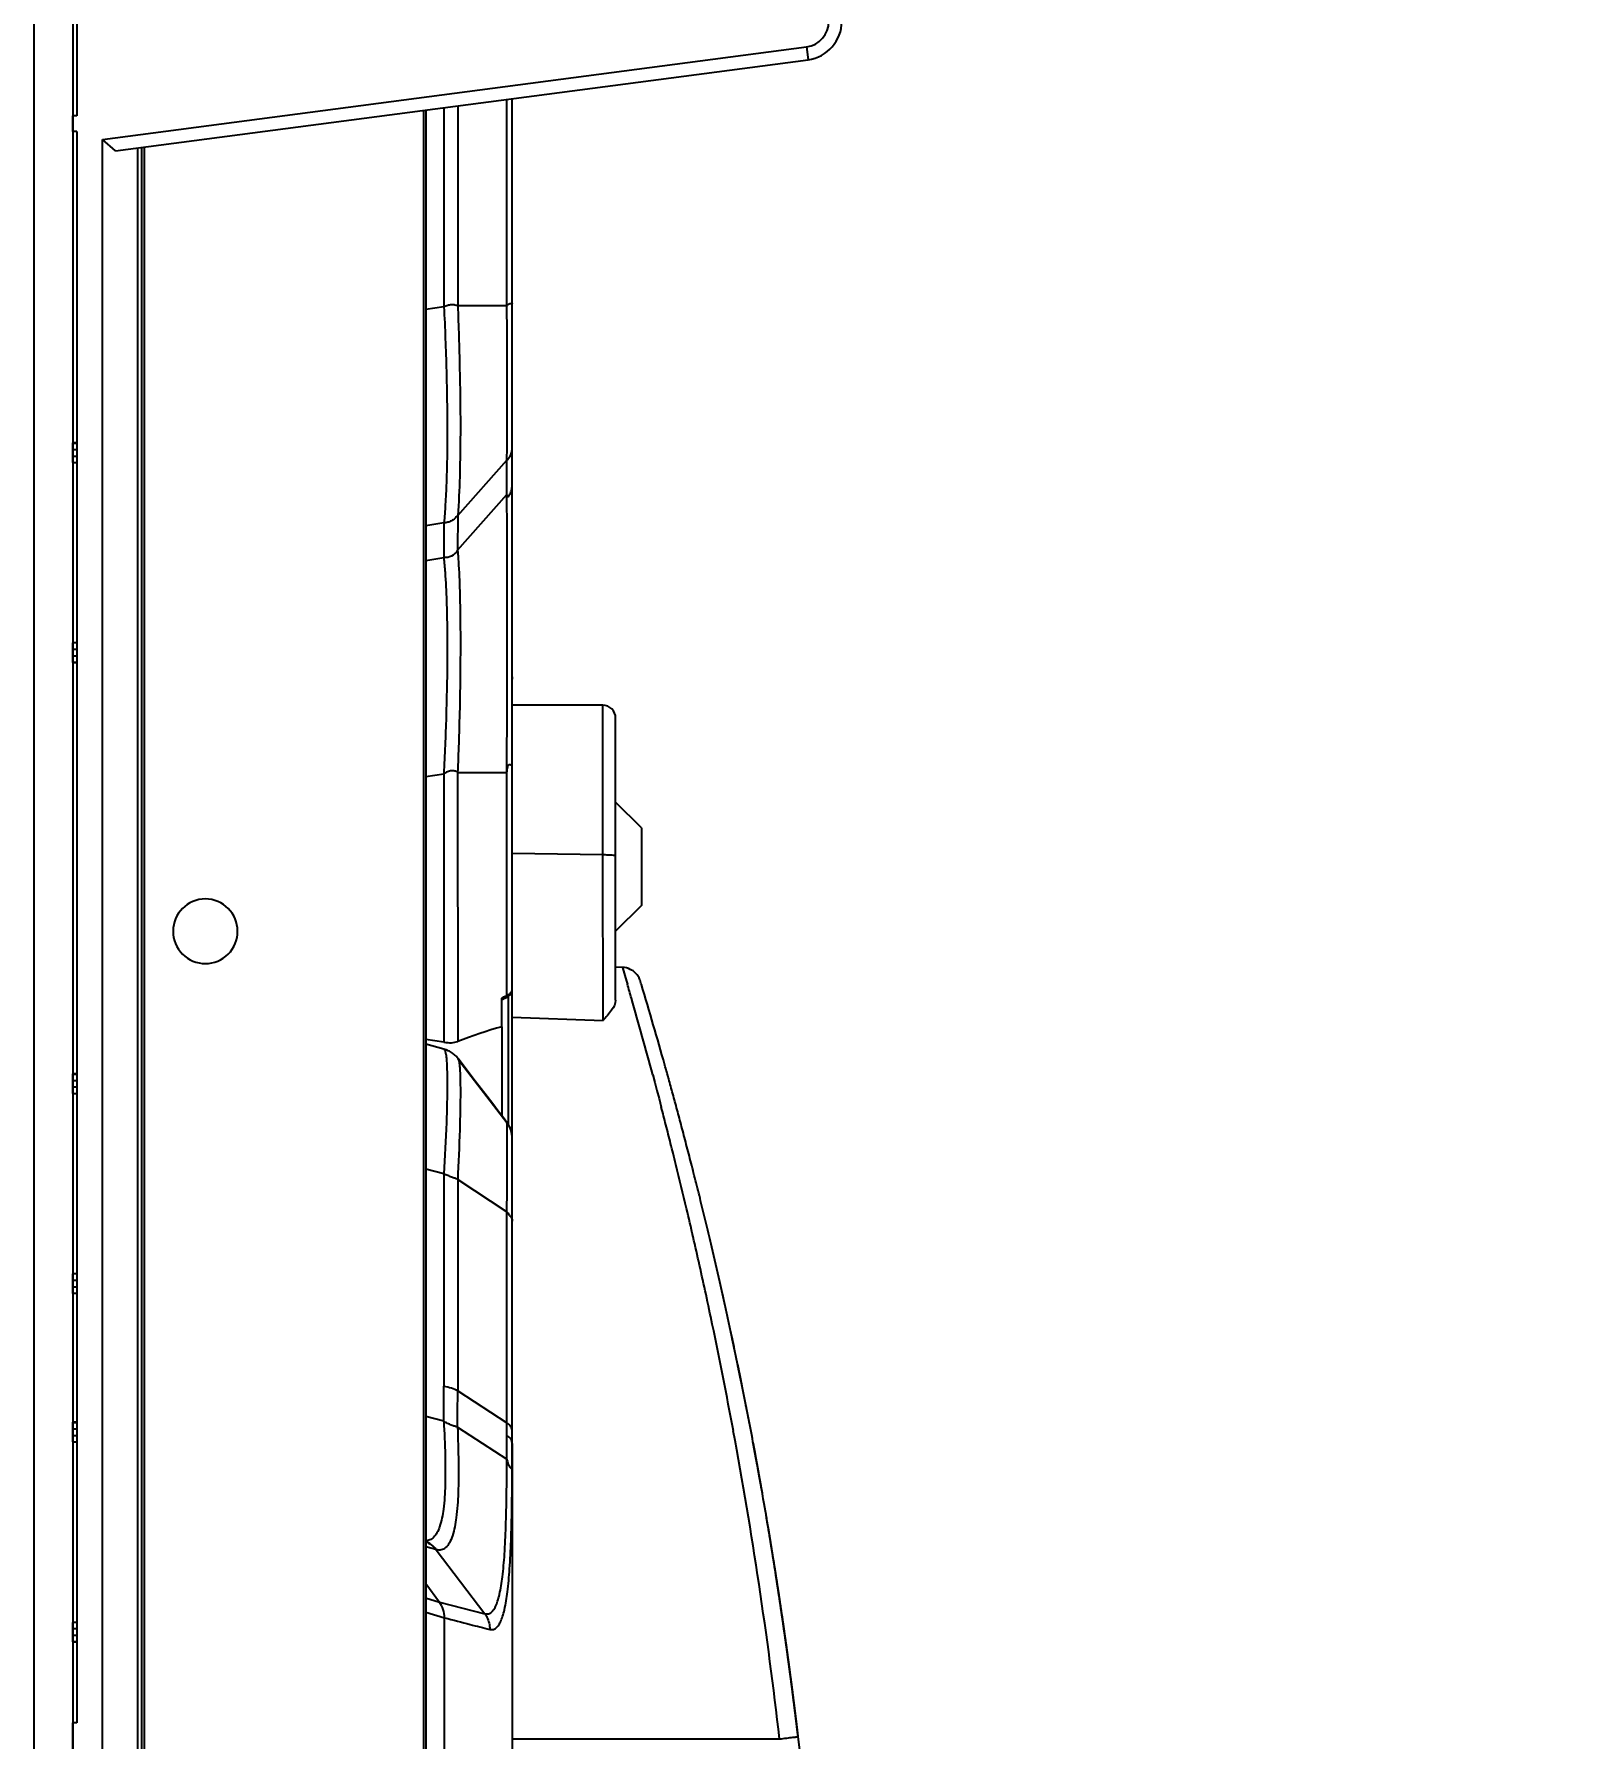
# Model space of a CAD drawing. Header units: millimetres. Extents: x -1070 to 42146, y 1440 to 12921.
# Drawn here: x 1522.8 to 1641.5, y 3271.5 to 3403.5 of the extents above; entities that cross this region are included whole.
import ezdxf

# ---------------------------------------------------------------- set-up
doc = ezdxf.new("R2010")
doc.units = ezdxf.units.MM
doc.layers.add('DIM', color=4, linetype='Continuous')
doc.layers.add('n', color=7, linetype='Continuous')
doc.styles.get("Standard").update_dxf_attribs({"font": 'arial.ttf'})
doc.dimstyles.new('ISO-200', dxfattribs={"dimtxt": 30, "dimasz": 25, "dimexe": 1.25, "dimexo": 5, "dimgap": 5, "dimtad": 1, "dimtoh": 1, "dimdec": 1, "dimdsep": 46, "dimtxsty": 'Standard', "dimcen": 2.5, "dimadec": 0, "dimazin": 0, "dimtfac": 1, "dimtdec": 1, "dimtmove": 0, "dimatfit": 3, "dimfxl": 1, "dimarcsym": 0})

# ---------------------------------------------------------------- blocks, each defined once
blk = doc.blocks.new('*D63')
at = {"layer": 'Defpoints', "color": 0, "transparency": 16777216}
for p in [(1535.32, 3416.54), (1535.32, 2876.54), (1649.96, 2876.54)]:
    blk.add_point(p, dxfattribs=at)
at = {"layer": 'DIM', "color": 0, "lineweight": -2, "transparency": 16777216}
for p, q in [((1540.32, 3416.54), (1651.21, 3416.54)), ((1649.96, 3391.54), (1649.96, 2901.54)), ((1540.32, 2876.54), (1651.21, 2876.54))]:
    blk.add_line(p, q, dxfattribs=at)
at = {"layer": 'DIM', "color": 0, "transparency": 16777216}
for points in [[(1645.79, 3391.54), (1654.12, 3391.54), (1649.96, 3416.54)], [(1645.79, 2901.54), (1654.12, 2901.54), (1649.96, 2876.54)]]:
    blk.add_solid(points, dxfattribs=at)
at = {"layer": 'DIM', "color": 0, "lineweight": -3, "transparency": 16777216, "insert": (1606.12, 3130.13), "char_height": 30, "attachment_point": 2, "rotation": 90}
blk.add_mtext('540 [1\'-9 1/4"]', dxfattribs=at)

msp = doc.modelspace()

# ---------------------------------------------------------------- linework, layer by layer
at = {"color": 1, "lineweight": -3}
msp.add_lwpolyline([(1525.817, 2771.641), (1522.817, 2771.641), (1522.817, 3521.641), (1525.817, 3521.641)], close=True, dxfattribs=at)
at = {"layer": 'n', "color": 7, "linetype": 'Continuous', "lineweight": -3, "true_color": 0xffffff}
for p, q in [((1526.117, 3520.241), (1526.117, 3397.141)), ((1528.117, 3395.313), (1582.578, 3402.483)), ((1529.117, 3394.436), (1582.709, 3401.491)), ((1582.578, 3402.483), (1582.709, 3401.491)), ((1552.976, 2895.505), (1552.976, 3397.577)), ((1553.117, 3397.595), (1553.117, 3394.041)), ((1554.525, 3397.781), (1554.525, 3382.376)), ((1555.595, 3397.922), (1555.595, 3382.477)), ((1559.403, 3382.477), (1559.403, 3398.423)), ((1559.817, 3382.612), (1559.817, 3398.477)), ((1526.117, 3397.141), (1525.817, 3397.141)), ((1525.817, 3395.941), (1525.817, 3397.141)), ((1526.117, 3395.941), (1525.817, 3395.941)), ((1526.117, 3395.941), (1526.117, 3272.791)), ((1529.117, 3394.436), (1528.117, 3395.313)), ((1528.117, 2897.769), (1528.117, 3395.313)), ((1530.824, 3394.66), (1530.824, 3021.541)), ((1531.117, 3394.699), (1531.117, 3021.541)), ((1531.322, 3394.726), (1531.322, 2898.355)), ((1553.117, 3394.041), (1553.117, 3104.041)), ((1554.525, 3382.376), (1553.117, 3382.158)), ((1555.595, 3382.477), (1559.403, 3382.477)), ((1559.817, 3371.501), (1559.817, 3382.612)), ((1526.117, 3371.838), (1525.817, 3371.838)), ((1525.817, 3371.821), (1525.817, 3371.838)), ((1525.817, 3371.322), (1525.817, 3371.821)), ((1525.817, 3371.821), (1526.117, 3371.821)), ((1525.817, 3370.821), (1525.817, 3371.322)), ((1525.817, 3371.322), (1526.117, 3371.322)), ((1559.817, 3368.595), (1559.817, 3371.501)), ((1525.817, 3370.322), (1525.817, 3370.821)), ((1525.817, 3370.821), (1526.117, 3370.821)), ((1525.817, 3370.321), (1526.117, 3370.321)), ((1555.595, 3366.214), (1559.403, 3370.513)), ((1559.406, 3367.831), (1559.403, 3370.513)), ((1559.817, 3346.919), (1559.817, 3368.595)), ((1555.593, 3363.527), (1559.406, 3367.831)), ((1554.525, 3365.645), (1553.117, 3365.427)), ((1554.525, 3365.645), (1554.525, 3362.96)), ((1555.595, 3366.214), (1555.593, 3363.527)), ((1553.117, 3362.743), (1554.525, 3362.96)), ((1526.117, 3356.354), (1525.817, 3356.354)), ((1525.817, 3355.854), (1525.817, 3356.353)), ((1525.817, 3355.353), (1525.817, 3355.854)), ((1526.117, 3355.854), (1525.817, 3355.854)), ((1525.817, 3354.854), (1525.817, 3355.353)), ((1525.817, 3355.353), (1526.117, 3355.353)), ((1525.817, 3354.838), (1525.817, 3354.854)), ((1525.817, 3354.854), (1526.117, 3354.854)), ((1526.117, 3354.838), (1525.817, 3354.838)), ((1559.817, 3353.726), (1559.817, 3353.565)), ((1566.817, 3351.541), (1559.817, 3351.541)), ((1566.817, 3339.974), (1566.817, 3351.541)), ((1567.817, 3344.041), (1567.817, 3350.541)), ((1567.817, 3343.912), (1567.817, 3350.541)), ((1553.117, 3346.012), (1554.525, 3346.23)), ((1554.525, 3346.23), (1554.525, 3325.455)), ((1555.593, 3346.332), (1555.594, 3325.515)), ((1555.593, 3346.332), (1559.406, 3346.332)), ((1559.404, 3329.083), (1559.406, 3346.332)), ((1559.817, 3340.098), (1559.817, 3346.919)), ((1567.817, 3343.273), (1567.817, 3344.041)), ((1569.817, 3342.041), (1567.817, 3344.041)), ((1567.817, 3342.949), (1567.817, 3343.912)), ((1567.817, 3342.619), (1567.817, 3343.273)), ((1567.817, 3339.9), (1567.817, 3342.949)), ((1567.817, 3339.9), (1567.817, 3342.619)), ((1569.817, 3342.038), (1569.817, 3339.041)), ((1559.817, 3340.098), (1566.817, 3339.974)), ((1559.817, 3330.238), (1559.817, 3340.098)), ((1566.852, 3327.128), (1566.817, 3339.974)), ((1567.817, 3329.86), (1567.817, 3339.9)), ((1569.817, 3339.041), (1569.817, 3336.044)), ((1569.817, 3336.041), (1567.817, 3334.041)), ((1559.817, 3329.521), (1559.817, 3330.238)), ((1568.349, 3331.243), (1567.817, 3331.261)), ((1568.349, 3331.243), (1568.659, 3330.184)), ((1568.659, 3330.184), (1568.724, 3329.961)), ((1559.017, 3328.873), (1559.144, 3328.942)), ((1559.017, 3328.732), (1559.017, 3328.873)), ((1559.017, 3326.659), (1559.017, 3328.732)), ((1559.28, 3329.016), (1559.338, 3329.047)), ((1559.338, 3329.047), (1559.404, 3329.083)), ((1559.339, 3328.906), (1559.339, 3328.906)), ((1559.517, 3319.249), (1559.517, 3329.018)), ((1559.797, 3329.382), (1559.797, 3329.382)), ((1559.817, 3329.382), (1559.817, 3329.553)), ((1559.817, 3329.506), (1559.817, 3329.523)), ((1559.817, 3329.523), (1559.817, 3329.523)), ((1559.817, 3329.312), (1559.817, 3329.382)), ((1559.817, 3327.391), (1559.817, 3329.312)), ((1567.817, 3328.704), (1567.817, 3329.86)), ((1559.817, 3318.977), (1559.817, 3327.391)), ((1559.817, 3327.391), (1566.852, 3327.128)), ((1559.017, 3326.659), (1559.017, 3319.755)), ((1554.525, 3325.455), (1553.117, 3325.678)), ((1554.525, 3324.928), (1553.117, 3325.305)), ((1555.595, 3324.212), (1555.617, 3324.183)), ((1555.617, 3324.183), (1559.403, 3319.249)), ((1555.626, 3324.19), (1555.626, 3324.19)), ((1526.117, 3323.009), (1525.817, 3323.009)), ((1525.817, 3322.993), (1525.817, 3323.009)), ((1525.817, 3322.494), (1525.817, 3322.993)), ((1525.817, 3322.993), (1526.117, 3322.993)), ((1525.817, 3321.993), (1525.817, 3322.494)), ((1525.817, 3322.494), (1526.117, 3322.494)), ((1570.686, 3322.944), (1570.846, 3322.346)), ((1570.846, 3322.346), (1571.01, 3321.728)), ((1525.817, 3321.494), (1525.817, 3321.993)), ((1525.817, 3321.993), (1526.117, 3321.993)), ((1525.817, 3321.493), (1526.117, 3321.493)), ((1571.01, 3321.728), (1571.179, 3321.09)), ((1571.179, 3321.09), (1571.351, 3320.433)), ((1559.405, 3319.249), (1559.405, 3319.249)), ((1559.517, 3319.085), (1559.517, 3319.249)), ((1559.812, 3318.164), (1559.81, 3318.192)), ((1559.817, 3318.27), (1559.817, 3318.977)), ((1559.817, 3318.033), (1559.817, 3318.27)), ((1559.817, 3318.033), (1559.817, 3318.032)), ((1559.817, 3311.616), (1559.817, 3318.033)), ((1559.817, 3318.032), (1559.817, 3318.031)), ((1559.817, 3318.031), (1559.817, 3318.029)), ((1554.525, 3315.268), (1553.117, 3315.645)), ((1554.525, 3315.268), (1554.525, 3298.831)), ((1555.595, 3314.823), (1555.594, 3298.475)), ((1555.595, 3314.823), (1559.403, 3312.341)), ((1559.404, 3295.992), (1559.403, 3312.341)), ((1559.817, 3303.59), (1559.817, 3311.616)), ((1526.117, 3307.526), (1525.817, 3307.526)), ((1525.817, 3307.026), (1525.817, 3307.525)), ((1525.817, 3306.525), (1525.817, 3307.026)), ((1526.117, 3307.026), (1525.817, 3307.026)), ((1525.817, 3306.026), (1525.817, 3306.525)), ((1525.817, 3306.525), (1526.117, 3306.525)), ((1525.817, 3306.009), (1525.817, 3306.026)), ((1525.817, 3306.026), (1526.117, 3306.026)), ((1526.117, 3306.009), (1525.817, 3306.009)), ((1559.817, 3295.376), (1559.817, 3303.59)), ((1555.594, 3298.475), (1559.404, 3295.992)), ((1526.117, 3296.041), (1525.817, 3296.041)), ((1525.817, 3296.024), (1525.817, 3296.041)), ((1525.817, 3295.525), (1525.817, 3296.024)), ((1525.817, 3296.024), (1526.117, 3296.024)), ((1554.522, 3296.119), (1553.117, 3296.495)), ((1559.402, 3295.018), (1559.404, 3295.992)), ((1525.817, 3295.024), (1525.817, 3295.525)), ((1525.817, 3295.525), (1526.117, 3295.525)), ((1525.817, 3294.525), (1525.817, 3295.024)), ((1525.817, 3295.024), (1526.117, 3295.024)), ((1525.817, 3294.524), (1526.117, 3294.524)), ((1555.583, 3295.675), (1559.394, 3293.191)), ((1559.817, 3294.395), (1559.817, 3295.376)), ((1559.817, 3294.072), (1559.817, 3294.395)), ((1559.817, 3294.395), (1559.817, 3294.072)), ((1559.817, 3294.072), (1559.817, 3292.191)), ((1559.817, 3292.191), (1559.817, 3250.891)), ((1553.909, 3286.194), (1553.12, 3286.405)), ((1553.938, 3286.185), (1553.909, 3286.194)), ((1553.938, 3286.185), (1557.696, 3281.225)), ((1553.117, 3283.579), (1554.182, 3282.135)), ((1553.114, 3282.452), (1554.182, 3282.135)), ((1553.117, 3281.357), (1554.579, 3280.911)), ((1554.182, 3282.135), (1557.696, 3281.225)), ((1526.117, 3280.557), (1525.817, 3280.557)), ((1525.817, 3280.057), (1525.817, 3280.557)), ((1525.817, 3279.556), (1525.817, 3280.057)), ((1526.117, 3280.057), (1525.817, 3280.057)), ((1554.579, 3262.171), (1554.579, 3280.911)), ((1525.817, 3279.057), (1525.817, 3279.556)), ((1525.817, 3279.556), (1526.117, 3279.556)), ((1525.817, 3279.041), (1525.817, 3279.057)), ((1525.817, 3279.057), (1526.117, 3279.057)), ((1526.117, 3279.041), (1525.817, 3279.041)), ((1526.117, 3272.791), (1525.817, 3272.791)), ((1525.817, 3270.291), (1525.817, 3272.791)), ((1559.817, 3271.541), (1580.504, 3271.541))]:
    msp.add_line(p, q, dxfattribs=at)
for points in [[(1559.017, 3328.732), (1559.034, 3328.741), (1559.104, 3328.779)], [(1559.104, 3328.779), (1559.174, 3328.818), (1559.245, 3328.856)], [(1559.245, 3328.856), (1559.315, 3328.893), (1559.339, 3328.906)], [(1559.339, 3328.906), (1559.405, 3328.944), (1559.468, 3328.983), (1559.527, 3329.025)], [(1559.527, 3329.025), (1559.58, 3329.069), (1559.629, 3329.114)], [(1559.629, 3329.114), (1559.672, 3329.161), (1559.71, 3329.209), (1559.742, 3329.258)], [(1559.742, 3329.258), (1559.769, 3329.308), (1559.789, 3329.358), (1559.797, 3329.382)], [(1559.797, 3329.382), (1559.805, 3329.412), (1559.811, 3329.443), (1559.815, 3329.475), (1559.817, 3329.506)], [(1555.497, 3324.343), (1555.441, 3324.401), (1555.381, 3324.458), (1555.318, 3324.514), (1555.251, 3324.568), (1555.181, 3324.62), (1555.108, 3324.67), (1555.031, 3324.717), (1554.952, 3324.761), (1554.87, 3324.802), (1554.785, 3324.839), (1554.698, 3324.873), (1554.609, 3324.903), (1554.53, 3324.926)], [(1555.497, 3324.343), (1555.441, 3324.401), (1555.381, 3324.458), (1555.318, 3324.514), (1555.251, 3324.568), (1555.181, 3324.62), (1555.108, 3324.67), (1555.032, 3324.716), (1554.952, 3324.761), (1554.87, 3324.802), (1554.786, 3324.839), (1554.698, 3324.873), (1554.698, 3324.873)], [(1555.626, 3324.19), (1555.598, 3324.226), (1555.549, 3324.284), (1555.497, 3324.343)], [(1559.404, 3319.249), (1559.139, 3319.595), (1558.731, 3320.128), (1558.309, 3320.679), (1557.874, 3321.248), (1557.424, 3321.837), (1556.96, 3322.443), (1556.482, 3323.068), (1555.991, 3323.712), (1555.626, 3324.189)], [(1559.768, 3318.472), (1559.752, 3318.537), (1559.724, 3318.635), (1559.691, 3318.731), (1559.653, 3318.826), (1559.61, 3318.918), (1559.563, 3319.008), (1559.511, 3319.096), (1559.454, 3319.181), (1559.404, 3319.249)], [(1559.795, 3318.323), (1559.794, 3318.337), (1559.776, 3318.437), (1559.768, 3318.472)], [(1559.81, 3318.192), (1559.807, 3318.236), (1559.795, 3318.323)], [(1559.817, 3318.032), (1559.814, 3318.134), (1559.812, 3318.164)]]:
    msp.add_lwpolyline(points, dxfattribs=at)
for centre, radius, start, end in [((1582.317, 3404.466), 2, 277.5, 0), ((1582.317, 3404.466), 3, 277.5, 0), ((1566.817, 3350.541), 1, 0, 90), ((1568.296, 3329.744), 1.5, 64.27396, 88), ((1568.296, 3329.744), 1.5, 45.29323, 64.27396), ((1568.296, 3329.744), 1.5, 31.05764, 45.29323), ((1568.296, 3329.744), 1.5, 16.82203, 31.05764), ((1243.484, 3231.541), 340.833, 16.81481, 16.82202), ((1243.484, 3231.541), 340.833, 16.77668, 16.81481), ((1579.408, 3291.683), 42.413, 118.3313, 118.54105), ((1559.514, 3329.535), 0.305, 335.78785, 341.7058), ((1559.628, 3329.432), 0.176, 343.49417, 351.41157), ((1559.632, 3329.432), 0.171, 351.39098, 2.52014), ((1559.55, 3329.523), 0.267, 341.7592, 356.70496), ((1559.559, 3329.522), 0.258, 356.76104, 359.79584), ((1227.924, 3230.881), 354.91, 16.02489, 16.21053), ((1228.279, 3230.984), 354.541, 15.03324, 16.02475), ((1243.484, 3231.541), 340.833, 15.68596, 16.77668), ((1243.484, 3231.541), 340.833, 15.59399, 15.68596), ((1243.484, 3231.541), 340.833, 15.49862, 15.59399), ((1243.484, 3231.541), 340.833, 15.39986, 15.49862), ((1243.484, 3231.541), 340.833, 15.29769, 15.39986), ((1243.484, 3231.541), 340.833, 15.19224, 15.29769), ((1243.484, 3231.541), 340.833, 15.08348, 15.19224), ((1227.913, 3230.886), 354.919, 14.38512, 14.61385), ((1243.484, 3231.541), 340.833, 14.97143, 15.08348), ((1243.484, 3231.541), 340.833, 14.85621, 14.97143), ((1557.817, 3318.031), 2, 12.7533, 37.51524), ((1557.817, 3318.032), 2, 12.70397, 37.47425), ((1557.817, 3318.032), 2, 8.36975, 12.70397), ((1557.817, 3318.031), 2, 8.42062, 12.7533), ((1557.817, 3318.031), 2, 4.62176, 8.42062), ((1557.817, 3318.032), 2, 4.57064, 8.36975), ((1557.817, 3318.032), 2, 3.77939, 4.57064), ((1557.817, 3318.031), 2, 3.82995, 4.62176), ((1557.817, 3318.032), 2, 0, 3.77939), ((1557.817, 3318.031), 2, 0, 3.82995), ((1227.873, 3230.875), 354.962, 14.26614, 14.38512), ((1227.861, 3230.872), 354.973, 14.14416, 14.26614), ((1243.484, 3231.541), 340.833, 14.73781, 14.85621), ((1243.484, 3231.541), 340.833, 14.61624, 14.73781), ((1227.795, 3230.856), 355.041, 14.01923, 14.14416), ((1227.726, 3230.838), 355.113, 13.87337, 14.01923), ((1243.484, 3231.541), 340.833, 14.49164, 14.61624), ((1243.484, 3231.541), 340.833, 14.36401, 14.49164), ((1227.675, 3230.826), 355.166, 13.30839, 13.87335), ((1243.484, 3231.541), 340.833, 14.23336, 14.36401), ((1243.484, 3231.541), 340.833, 13.96347, 14.23336), ((1243.484, 3231.541), 340.833, 13.82424, 13.96347), ((1243.484, 3231.541), 340.833, 13.53777, 13.82424), ((1227.476, 3230.779), 355.37, 12.58338, 13.30839), ((1243.484, 3231.541), 340.833, 13.39052, 13.53777), ((1243.484, 3231.541), 340.833, 13.24082, 13.39052), ((1243.484, 3231.541), 340.833, 12.77716, 13.24082), ((1227.303, 3230.74), 355.547, 11.83205, 12.58341), ((1243.484, 3231.541), 340.833, 12.61806, 12.77716), ((1243.484, 3231.541), 340.833, 12.4578, 12.61843), ((1243.484, 3231.541), 340.833, 12.45672, 12.61806), ((1243.484, 3231.541), 340.833, 12.29337, 12.45672), ((1227.047, 3230.686), 355.809, 10.47655, 11.83208), ((1243.484, 3231.541), 340.833, 11.79141, 12.29337), ((1243.484, 3231.541), 340.833, 12.0485, 12.12943), ((1243.484, 3231.541), 340.833, 11.95557, 12.05116), ((1243.484, 3231.541), 340.833, 11.87196, 12.04896), ((1243.484, 3231.541), 340.833, 11.97732, 12.04858), ((1243.484, 3231.541), 340.833, 11.90412, 12.04855), ((1243.484, 3231.541), 340.833, 11.95846, 12.0485), ((1243.484, 3231.541), 340.833, 11.99602, 12.0485), ((1243.484, 3231.541), 340.833, 11.9182, 12.0484), ((1243.484, 3231.541), 340.833, 12.00069, 12.0485), ((1243.484, 3231.541), 340.833, 11.9129, 12.04841), ((1243.484, 3231.541), 340.833, 11.97265, 12.0485), ((1243.484, 3231.541), 340.833, 11.91007, 12.04851), ((1243.484, 3231.541), 340.833, 11.87314, 12.04848), ((1243.484, 3231.541), 340.833, 11.96724, 12.04849), ((1243.484, 3231.541), 340.833, 12.01952, 12.0485), ((1243.484, 3231.541), 340.833, 12.00791, 12.04849), ((1243.484, 3231.541), 340.833, 12.01835, 12.04819), ((1243.484, 3231.541), 340.833, 11.91388, 12.0475), ((1243.484, 3231.541), 340.833, 11.95476, 12.04735), ((1243.484, 3231.541), 340.833, 11.9606, 12.03784), ((1243.484, 3231.541), 340.833, 11.99789, 12.01952), ((1243.484, 3231.541), 340.833, 11.99104, 12.01835), ((1243.484, 3231.541), 340.833, 11.96993, 12.00791), ((1243.484, 3231.541), 340.833, 11.95972, 12.00069), ((1243.484, 3231.541), 340.833, 11.98001, 11.99789), ((1243.484, 3231.541), 340.833, 11.44761, 11.79141), ((1243.484, 3231.541), 340.833, 11.41702, 11.68341), ((1243.484, 3231.541), 340.833, 11.44518, 11.68347), ((1243.484, 3231.541), 340.833, 11.44501, 11.68346), ((1243.484, 3231.541), 340.833, 11.39038, 11.68341), ((1243.484, 3231.541), 340.833, 11.52324, 11.68342), ((1243.484, 3231.541), 340.833, 11.43134, 11.68341), ((1243.484, 3231.541), 340.833, 11.54758, 11.68342), ((1243.484, 3231.541), 340.833, 11.5466, 11.68341), ((1243.484, 3231.541), 340.833, 11.48085, 11.68341), ((1243.484, 3231.541), 340.833, 11.48669, 11.68338), ((1243.484, 3231.541), 340.833, 11.52952, 11.68339), ((1243.484, 3231.541), 340.833, 11.39141, 11.6833), ((1243.484, 3231.541), 340.833, 11.58728, 11.68326), ((1243.484, 3231.541), 340.833, 11.4831, 11.68304), ((1243.484, 3231.541), 340.833, 11.42799, 11.68293), ((1243.484, 3231.541), 340.833, 11.49352, 11.68258), ((1243.484, 3231.541), 340.833, 11.44403, 11.68251), ((1243.484, 3231.541), 340.833, 11.5084, 11.68191), ((1243.484, 3231.541), 340.833, 11.60952, 11.64552), ((1243.484, 3231.541), 340.833, 11.60401, 11.64018), ((1243.484, 3231.541), 340.833, 11.604, 11.64014), ((1243.484, 3231.541), 340.833, 11.59565, 11.63814), ((1243.484, 3231.541), 340.833, 11.58497, 11.63521), ((1243.484, 3231.541), 340.833, 11.58711, 11.63489), ((1243.484, 3231.541), 340.833, 11.61311, 11.63272), ((1243.484, 3231.541), 340.833, 11.57914, 11.62976), ((1243.484, 3231.541), 340.833, 11.60589, 11.6215), ((1243.484, 3231.541), 340.833, 11.55276, 11.61662), ((1243.484, 3231.541), 340.833, 11.58175, 11.61311), ((1243.484, 3231.541), 340.833, 11.59304, 11.60589), ((1243.484, 3231.541), 340.833, 11.45189, 11.60401), ((1243.484, 3231.541), 340.833, 11.57819, 11.59304), ((1243.484, 3231.541), 340.833, 11.55507, 11.57819), ((1038.404, 3298.025), 516.122, 359.78843, 0.08955), ((1042.72, 3298.685), 512.874, 359.66377, 359.97647), ((1243.484, 3231.541), 340.833, 11.27325, 11.44761), ((1243.484, 3231.541), 340.833, 10.741, 11.27325), ((1243.484, 3231.541), 340.833, 11.10375, 11.1329), ((1243.484, 3231.541), 340.833, 11.07975, 11.10372), ((1243.484, 3231.541), 340.833, 10.94212, 11.07975), ((1243.484, 3231.541), 340.833, 10.9054, 10.94212), ((1059.79, 3295.517), 499.613, 359.73333, 359.9428), ((1226.515, 3230.589), 356.349, 6.59901, 10.47636), ((1243.484, 3231.541), 340.833, 10.3794, 10.741), ((1243.484, 3231.541), 340.833, 10.41766, 10.64622), ((1243.484, 3231.541), 340.833, 10.45209, 10.64204), ((1243.484, 3231.541), 340.833, 10.5664, 10.64181), ((1243.484, 3231.541), 340.833, 10.42013, 10.6416), ((1243.484, 3231.541), 340.833, 10.52593, 10.64162), ((1243.484, 3231.541), 340.833, 10.50859, 10.64141), ((1243.484, 3231.541), 340.833, 10.47141, 10.64138), ((1243.484, 3231.541), 340.833, 10.51962, 10.64137), ((1243.484, 3231.541), 340.833, 10.55319, 10.64136), ((1243.484, 3231.541), 340.833, 10.53057, 10.64137), ((1243.484, 3231.541), 340.833, 10.52824, 10.64138), ((1243.484, 3231.541), 340.833, 10.48114, 10.64137), ((1243.484, 3231.541), 340.833, 10.44571, 10.64138), ((1243.484, 3231.541), 340.833, 10.40379, 10.64137), ((1243.484, 3231.541), 340.833, 10.33652, 10.64137), ((1243.484, 3231.541), 340.833, 10.39858, 10.64136), ((1243.484, 3231.541), 340.833, 10.41951, 10.64137), ((1243.484, 3231.541), 340.833, 10.51342, 10.64137), ((1243.484, 3231.541), 340.833, 10.46332, 10.64138), ((1243.484, 3231.541), 340.833, 10.37766, 10.64137), ((1243.484, 3231.541), 340.833, 10.3763, 10.64138), ((1243.484, 3231.541), 340.833, 10.06662, 10.64136), ((1243.484, 3231.541), 340.833, 10.54181, 10.6413), ((1243.484, 3231.541), 340.833, 10.45515, 10.64126), ((1243.484, 3231.541), 340.833, 10.31834, 10.64135), ((1243.484, 3231.541), 340.833, 10.3818, 10.64125), ((1243.484, 3231.541), 340.833, 10.48741, 10.63984), ((1243.484, 3231.541), 340.833, 10.56086, 10.63034), ((1243.484, 3231.541), 340.833, 10.56583, 10.62456), ((1065.549, 3294.393), 494.268, 359.74464, 359.96273), ((1243.484, 3231.541), 340.833, 10.06577, 10.60849), ((1243.484, 3231.541), 340.833, 10.06663, 10.59302), ((1243.484, 3231.541), 340.833, 10.06662, 10.59175), ((1243.484, 3231.541), 340.833, 10.48772, 10.56833), ((1243.484, 3231.541), 340.833, 10.48987, 10.5664), ((1243.484, 3231.541), 340.833, 10.55069, 10.56583), ((1243.484, 3231.541), 340.833, 10.48147, 10.56481), ((1243.484, 3231.541), 340.833, 10.3794, 10.56086), ((1243.484, 3231.541), 340.833, 10.47207, 10.56044), ((1243.484, 3231.541), 340.833, 10.47206, 10.55319), ((1243.484, 3231.541), 340.833, 10.52137, 10.55069), ((1243.484, 3231.541), 340.833, 10.46502, 10.54954), ((1243.484, 3231.541), 340.833, 10.42563, 10.54181), ((1243.484, 3231.541), 340.833, 10.42982, 10.53089), ((1243.484, 3231.541), 340.833, 10.42857, 10.53057), ((1243.484, 3231.541), 340.833, 10.4014, 10.52824), ((1243.484, 3231.541), 340.833, 10.39582, 10.52593), ((1243.484, 3231.541), 340.833, 10.50769, 10.52137), ((1243.484, 3231.541), 340.833, 10.40741, 10.51962), ((1243.484, 3231.541), 340.833, 10.49149, 10.50769), ((1243.484, 3231.541), 340.833, 10.4745, 10.49149), ((1243.484, 3231.541), 340.833, 10.44983, 10.4745), ((1243.484, 3231.541), 340.833, 10.41906, 10.44983), ((1243.484, 3231.541), 340.833, 10.37928, 10.41906), ((1243.484, 3231.541), 340.833, 9.82845, 10.3794), ((1243.484, 3231.541), 340.833, 10.35302, 10.37928), ((1243.484, 3231.541), 340.833, 10.02082, 10.06661), ((1243.484, 3231.541), 340.833, 10.01981, 10.06663), ((1243.484, 3231.541), 340.833, 10.00535, 10.06661), ((1243.484, 3231.541), 340.833, 10.01816, 10.06661), ((1243.484, 3231.541), 340.833, 10.02713, 10.06659), ((1243.484, 3231.541), 340.833, 10.03632, 10.06661), ((1243.484, 3231.541), 340.833, 10.03632, 10.06661), ((1243.484, 3231.541), 340.833, 10.02057, 10.06589), ((1243.484, 3231.541), 340.833, 9.94945, 10.03632), ((1243.484, 3231.541), 340.833, 9.4564, 9.82845), ((1243.484, 3231.541), 340.833, 8.95397, 9.68063), ((1243.484, 3231.541), 340.833, 8.82288, 9.48736), ((1243.484, 3231.541), 340.833, 6.96761, 9.4564), ((1243.484, 3231.541), 340.833, 9.23702, 9.25253), ((1243.484, 3231.541), 340.833, 9.22575, 9.24999), ((1243.484, 3231.541), 340.833, 9.21045, 9.23702), ((1243.484, 3231.541), 340.833, 8.46404, 9.09679), ((1243.484, 3231.541), 340.833, 8.41749, 9.09495), ((1243.484, 3231.541), 340.833, 8.45699, 9.0897), ((1243.484, 3231.541), 340.833, 8.44012, 9.06637), ((1243.484, 3231.541), 340.833, 8.24843, 8.98459), ((1243.484, 3231.541), 340.833, 8.24344, 8.97957), ((1243.484, 3231.541), 340.833, 8.21333, 8.95397), ((1243.484, 3231.541), 340.833, 8.19809, 8.93609), ((1243.484, 3231.541), 340.833, 8.28654, 8.93054), ((1243.484, 3231.541), 340.833, 8.66001, 8.7578), ((1243.484, 3231.541), 340.833, 8.71374, 8.74108), ((1243.484, 3231.541), 340.833, 8.70285, 8.71667), ((1243.484, 3231.541), 340.833, 8.69191, 8.71374), ((1243.484, 3231.541), 340.833, 8.64665, 8.69191), ((1243.484, 3231.541), 340.833, 7.93169, 8.63198), ((1243.484, 3231.541), 340.833, 7.88458, 8.5703), ((1243.484, 3231.541), 340.833, 7.86163, 8.54064), ((1243.484, 3231.541), 340.833, 7.89306, 8.54013), ((1243.484, 3231.541), 340.833, 7.92603, 8.53774), ((1243.484, 3231.541), 340.833, 7.83919, 8.52694), ((1243.484, 3231.541), 340.833, 7.64681, 8.52428), ((1243.484, 3231.541), 340.833, 7.85556, 8.51139), ((1243.484, 3231.541), 340.833, 7.81427, 8.506), ((1243.484, 3231.541), 340.833, 7.80812, 8.49963), ((1243.484, 3231.541), 340.833, 7.79601, 8.48359), ((1243.484, 3231.541), 340.833, 7.81657, 8.44664), ((1243.484, 3231.541), 340.833, 7.80823, 8.43857), ((1243.484, 3231.541), 340.833, 7.79487, 8.4205), ((1243.484, 3231.541), 340.833, 7.7136, 8.40039), ((1243.484, 3231.541), 340.833, 7.76452, 8.38108), ((1243.484, 3231.541), 340.833, 7.68457, 8.35215), ((1243.484, 3231.541), 340.833, 8.19642, 8.21335), ((1243.484, 3231.541), 340.833, 8.14756, 8.19642), ((1243.484, 3231.541), 340.833, 8.14552, 8.15923), ((1243.484, 3231.541), 340.833, 8.13953, 8.15489), ((1243.484, 3231.541), 340.833, 8.13251, 8.14752), ((1243.484, 3231.541), 340.833, 8.1042, 8.12157), ((1243.484, 3231.541), 340.833, 8.10415, 8.12152), ((1243.484, 3231.541), 340.833, 7.37473, 8.10415), ((1243.484, 3231.541), 340.833, 8.08405, 8.1042), ((1243.484, 3231.541), 340.833, 8.06958, 8.08405), ((1243.484, 3231.541), 340.833, 8.06954, 8.08401), ((1243.484, 3231.541), 340.833, 7.34062, 8.06954), ((1243.484, 3231.541), 340.833, 8.05136, 8.06958), ((1243.484, 3231.541), 340.833, 7.41141, 8.05134), ((1243.484, 3231.541), 340.833, 7.32468, 8.03369), ((1243.484, 3231.541), 340.833, 7.31379, 8.02363), ((1243.484, 3231.541), 340.833, 7.29571, 8.003), ((1243.484, 3231.541), 340.833, 7.34297, 7.99878), ((1243.484, 3231.541), 340.833, 7.26929, 7.9764), ((1243.484, 3231.541), 340.833, 7.26171, 7.96793), ((1243.484, 3231.541), 340.833, 7.31188, 7.96083), ((1243.484, 3231.541), 340.833, 7.19997, 7.91568), ((1243.484, 3231.541), 340.833, 7.29805, 7.90896), ((1243.484, 3231.541), 340.833, 7.19169, 7.90174), ((1243.484, 3231.541), 340.833, 7.17997, 7.88458), ((1243.484, 3231.541), 340.833, 7.20224, 7.86412), ((1243.484, 3231.541), 340.833, 7.15293, 7.83919), ((1243.484, 3231.541), 340.833, 7.15281, 7.83504), ((1243.484, 3231.541), 340.833, 7.15692, 7.79767), ((1243.484, 3231.541), 340.833, 7.10372, 7.79006), ((1243.484, 3231.541), 340.833, 7.15949, 7.78867), ((1243.484, 3231.541), 340.833, 7.14972, 7.77502), ((1243.484, 3231.541), 340.833, 7.64679, 7.68459), ((1243.484, 3231.541), 340.833, 7.62977, 7.64681), ((1243.484, 3231.541), 340.833, 7.63253, 7.64679), ((1243.484, 3231.541), 340.833, 7.60597, 7.63253), ((1243.484, 3231.541), 340.833, 6.76982, 7.62977), ((1243.484, 3231.541), 340.833, 7.48042, 7.62983), ((1243.484, 3231.541), 340.833, 7.60594, 7.62482), ((1243.484, 3231.541), 340.833, 7.53445, 7.60597), ((1243.484, 3231.541), 340.833, 7.50007, 7.53445), ((1243.484, 3231.541), 340.833, 6.84447, 7.48702), ((1243.484, 3231.541), 340.833, 6.76966, 7.4845), ((1243.484, 3231.541), 340.833, 6.76966, 7.4803), ((1243.484, 3231.541), 340.833, 6.81281, 7.4733), ((1243.484, 3231.541), 340.833, 6.84468, 7.4605), ((1243.484, 3231.541), 340.833, 6.76966, 7.45607), ((1243.484, 3231.541), 340.833, 6.76966, 7.44359), ((1243.484, 3231.541), 340.833, 6.76965, 7.40103), ((1243.484, 3231.541), 340.833, 6.76602, 7.39719), ((1243.484, 3231.541), 340.833, 6.76966, 7.37473), ((1243.484, 3231.541), 340.833, 6.76968, 7.34297), ((1243.484, 3231.541), 340.833, 6.76966, 7.34062), ((1243.484, 3231.541), 340.833, 6.76963, 7.3049), ((1243.484, 3231.541), 340.833, 6.76964, 7.29237), ((1243.484, 3231.541), 340.833, 6.76921, 7.28684), ((1243.484, 3231.541), 340.833, 6.76961, 7.27312), ((1243.484, 3231.541), 340.833, 6.76964, 7.27228), ((1243.484, 3231.541), 340.833, 6.76966, 7.24906), ((1243.484, 3231.541), 340.833, 6.76966, 7.24266), ((1243.484, 3231.541), 340.833, 6.76966, 7.23568), ((1243.484, 3231.541), 340.833, 6.76966, 7.20224), ((1243.484, 3231.541), 340.833, 6.76966, 7.19718), ((1243.484, 3231.541), 340.833, 6.76956, 7.19169), ((1243.484, 3231.541), 340.833, 7.16854, 7.1906), ((1243.484, 3231.541), 340.833, 7.15694, 7.18001), ((1243.484, 3231.541), 340.833, 6.7696, 7.17997), ((1243.484, 3231.541), 340.833, 7.14905, 7.16854), ((1243.484, 3231.541), 340.833, 7.13102, 7.15694), ((1243.484, 3231.541), 340.833, 6.76966, 7.15692), ((1243.484, 3231.541), 340.833, 7.13656, 7.15293), ((1243.484, 3231.541), 340.833, 6.76964, 7.15281), ((1243.484, 3231.541), 340.833, 7.12838, 7.14905), ((1243.484, 3231.541), 340.833, 6.76965, 7.14399), ((1243.484, 3231.541), 340.833, 6.76956, 7.13656), ((1243.484, 3231.541), 340.833, 7.10572, 7.13102), ((1243.484, 3231.541), 340.833, 6.76968, 7.13095), ((1243.484, 3231.541), 340.833, 7.10562, 7.12838), ((1243.484, 3231.541), 340.833, 7.11054, 7.12838), ((1243.484, 3231.541), 340.833, 7.09225, 7.11054), ((1243.484, 3231.541), 340.833, 7.08553, 7.11022), ((1243.484, 3231.541), 340.833, 7.08365, 7.10572), ((1243.484, 3231.541), 340.833, 6.76968, 7.10562), ((1243.484, 3231.541), 340.833, 7.08353, 7.10372), ((1243.484, 3231.541), 340.833, 7.02752, 7.09225), ((1243.484, 3231.541), 340.833, 7.07106, 7.08962), ((1243.484, 3231.541), 340.833, 6.76984, 7.08553), ((1243.484, 3231.541), 340.833, 7.01094, 7.08365), ((1243.484, 3231.541), 340.833, 6.76967, 7.08353), ((1243.484, 3231.541), 340.833, 6.76966, 7.07106), ((1243.484, 3231.541), 340.833, 7.0121, 7.02752), ((1243.484, 3231.541), 340.833, 6.76966, 7.02057), ((1243.484, 3231.541), 340.833, 6.99788, 7.0121), ((1243.484, 3231.541), 340.833, 6.96761, 7.01094), ((1243.484, 3231.541), 340.833, 6.76957, 7.00743), ((1243.484, 3231.541), 340.833, 6.96148, 6.99788), ((1243.484, 3231.541), 340.833, 6.76966, 6.96761), ((1243.484, 3231.541), 340.833, 6.94705, 6.96761), ((1243.484, 3231.541), 340.833, 6.94532, 6.96148), ((1243.484, 3231.541), 340.833, 6.76954, 6.95257), ((1243.484, 3231.541), 340.833, 6.84704, 6.94705), ((1243.484, 3231.541), 340.833, 6.90631, 6.94532), ((1243.484, 3231.541), 340.833, 6.86799, 6.90631), ((1243.484, 3231.541), 340.833, 6.80807, 6.90631), ((1243.484, 3231.541), 340.833, 6.85334, 6.86799), ((1243.484, 3231.541), 340.833, 6.84692, 6.86099), ((1243.484, 3231.541), 340.833, 0, 6.76966)]:
    msp.add_arc(centre, radius, start, end, dxfattribs=at)
for centre, major_axis, ratio, start_param, end_param in [((1536.068, 3334.041), (0, 2.5), 1, 0, 1.5707963), ((1536.068, 3334.041), (0, 2.5), 1, -1.5707963, 0), ((1536.068, 3334.041), (0, 2.5), 1, 1.5707963, 3.1415927), ((1536.068, 3334.041), (0, 2.5), 1, -3.1415927, -1.5707963), ((1568.521, 3271.541), (0, 56.436), 0.7840787, 0.2164654, 0.2964617)]:
    msp.add_ellipse(centre, major_axis=major_axis, ratio=ratio, start_param=start_param, end_param=end_param, dxfattribs=at)
for points, knots in [([(1555.595, 3382.464), (1555.52, 3382.458), (1555.406, 3382.497), (1555.246, 3382.523), (1555.06, 3382.519), (1554.816, 3382.473), (1554.622, 3382.414), (1554.525, 3382.376)], [0, 0, 0, 0, 0.2051915, 0.3213663, 0.4445706, 0.7124092, 1, 1, 1, 1]), ([(1554.53, 3382.376), (1554.612, 3380.717), (1554.731, 3377.509), (1554.783, 3374.299), (1554.783, 3372.75)], [0, 0, 0, 0, 0.5175651, 1, 1, 1, 1]), ([(1555.596, 3382.477), (1555.662, 3380.862), (1555.759, 3377.741), (1555.801, 3374.618), (1555.801, 3373.112)], [0, 0, 0, 0, 0.5175613, 1, 1, 1, 1]), ([(1559.403, 3382.475), (1559.457, 3382.52), (1559.544, 3382.595), (1559.679, 3382.636), (1559.749, 3382.618), (1559.787, 3382.614), (1559.802, 3382.609), (1559.817, 3382.614), (1559.817, 3382.612)], [0, 0, 0, 0, 0.4567444, 0.7558397, 0.8627342, 0.9395141, 0.9848987, 1, 1, 1, 1]), ([(1559.404, 3370.512), (1559.425, 3372.198), (1559.431, 3376.187), (1559.419, 3380.175), (1559.404, 3382.477)], [0, 0, 0, 0, 0.4228273, 1, 1, 1, 1]), ([(1554.783, 3372.75), (1554.783, 3371.415), (1554.757, 3369.52), (1554.65, 3367.153), (1554.576, 3366.12), (1554.53, 3365.646)], [0, 0, 0, 0, 0.5631822, 0.7992638, 1, 1, 1, 1]), ([(1555.801, 3373.112), (1555.801, 3371.814), (1555.773, 3369.514), (1555.677, 3367.214), (1555.596, 3366.214)], [0, 0, 0, 0, 0.5638058, 1, 1, 1, 1]), ([(1559.403, 3370.514), (1559.468, 3370.558), (1559.594, 3370.681), (1559.761, 3371.013), (1559.817, 3371.305), (1559.817, 3371.501)], [0, 0, 0, 0, 0.2136498, 0.4675004, 1, 1, 1, 1]), ([(1559.406, 3367.83), (1559.41, 3367.8), (1559.419, 3367.757), (1559.445, 3367.71), (1559.487, 3367.677), (1559.548, 3367.721), (1559.589, 3367.784), (1559.651, 3367.893), (1559.716, 3368.047), (1559.778, 3368.235), (1559.812, 3368.418), (1559.817, 3368.537), (1559.817, 3368.595)], [0, 0, 0, 0, 0.0782307, 0.1112502, 0.1381512, 0.2031788, 0.2638997, 0.3411912, 0.521346, 0.6952053, 0.8492303, 1, 1, 1, 1]), ([(1559.402, 3346.332), (1559.416, 3350.474), (1559.433, 3357.641), (1559.423, 3364.809), (1559.402, 3367.834)], [0, 0, 0, 0, 0.5779589, 1, 1, 1, 1]), ([(1555.595, 3366.221), (1555.523, 3366.143), (1555.381, 3365.983), (1555.123, 3365.794), (1554.83, 3365.682), (1554.626, 3365.649), (1554.525, 3365.645)], [0, 0, 0, 0, 0.2545941, 0.5098602, 0.7572823, 1, 1, 1, 1]), ([(1555.593, 3363.521), (1555.47, 3363.338), (1555.158, 3363.028), (1554.721, 3362.942), (1554.525, 3362.96)], [0, 0, 0, 0, 0.5281779, 1, 1, 1, 1]), ([(1555.59, 3363.529), (1555.621, 3363.142), (1555.746, 3361.23), (1555.782, 3359.314), (1555.795, 3357.787)], [0, 0, 0, 0, 0.2028909, 1, 1, 1, 1]), ([(1554.514, 3362.959), (1554.553, 3362.583), (1554.717, 3360.723), (1554.759, 3358.855), (1554.775, 3357.365)], [0, 0, 0, 0, 0.202176, 1, 1, 1, 1]), ([(1555.795, 3357.787), (1555.803, 3356.914), (1555.802, 3354.607), (1555.749, 3350.788), (1555.648, 3347.843), (1555.59, 3346.332)], [0, 0, 0, 0, 0.2285282, 0.6040725, 1, 1, 1, 1]), ([(1554.775, 3357.365), (1554.785, 3356.516), (1554.784, 3354.273), (1554.716, 3350.559), (1554.587, 3347.697), (1554.514, 3346.228)], [0, 0, 0, 0, 0.2285263, 0.6041559, 1, 1, 1, 1]), ([(1555.593, 3346.344), (1555.528, 3346.392), (1555.368, 3346.465), (1555.092, 3346.472), (1554.801, 3346.39), (1554.616, 3346.29), (1554.525, 3346.23)], [0, 0, 0, 0, 0.2122225, 0.4481778, 0.7135939, 1, 1, 1, 1]), ([(1559.406, 3346.333), (1559.409, 3346.409), (1559.421, 3346.558), (1559.453, 3346.735), (1559.494, 3346.854), (1559.529, 3346.916), (1559.576, 3346.948), (1559.64, 3346.953), (1559.703, 3346.928), (1559.765, 3346.903), (1559.799, 3346.906), (1559.817, 3346.914), (1559.817, 3346.919)], [0, 0, 0, 0, 0.2523554, 0.4957369, 0.5944351, 0.6697797, 0.7258606, 0.7762692, 0.8763095, 0.9494663, 0.9863729, 1, 1, 1, 1]), ([(1566.817, 3339.974), (1566.945, 3339.974), (1567.174, 3339.969), (1567.505, 3339.963), (1567.667, 3339.927), (1567.817, 3339.927), (1567.817, 3339.9)], [0, 0, 0, 0, 0.3800682, 0.7026435, 0.919254, 1, 1, 1, 1]), ([(1559.404, 3329.083), (1559.411, 3329.048), (1559.411, 3328.978), (1559.366, 3328.921), (1559.339, 3328.906)], [0, 0, 0, 0, 0.5391569, 1, 1, 1, 1]), ([(1559.404, 3329.083), (1559.42, 3329.091), (1559.482, 3329.121), (1559.541, 3329.156), (1559.582, 3329.185)], [0, 0, 0, 0, 0.266786, 1, 1, 1, 1]), ([(1559.582, 3329.185), (1559.596, 3329.194), (1559.645, 3329.229), (1559.69, 3329.269), (1559.719, 3329.301)], [0, 0, 0, 0, 0.2709794, 1, 1, 1, 1]), ([(1559.719, 3329.301), (1559.727, 3329.31), (1559.755, 3329.343), (1559.779, 3329.381), (1559.792, 3329.41)], [0, 0, 0, 0, 0.2685064, 1, 1, 1, 1]), ([(1567.817, 3328.704), (1567.817, 3328.43), (1567.457, 3327.859), (1567.07, 3327.398), (1566.852, 3327.128)], [0, 0, 0, 0, 0.4407427, 1, 1, 1, 1]), ([(1554.525, 3325.455), (1554.721, 3325.424), (1555.082, 3325.397), (1555.444, 3325.456), (1555.594, 3325.515)], [0, 0, 0, 0, 0.5530059, 1, 1, 1, 1]), ([(1554.53, 3324.926), (1554.556, 3324.919), (1554.606, 3324.85), (1554.646, 3324.712), (1554.688, 3324.493), (1554.738, 3324.05), (1554.776, 3323.304), (1554.783, 3322.657), (1554.783, 3322.284)], [0, 0, 0, 0, 0.0300502, 0.0840492, 0.1659324, 0.2764701, 0.5829745, 1, 1, 1, 1]), ([(1555.626, 3324.19), (1555.646, 3324.164), (1555.674, 3324.081), (1555.706, 3323.925), (1555.734, 3323.703), (1555.77, 3323.279), (1555.796, 3322.589), (1555.801, 3321.995), (1555.801, 3321.657)], [0, 0, 0, 0, 0.0383942, 0.1007021, 0.1882278, 0.3011757, 0.6021282, 1, 1, 1, 1]), ([(1554.783, 3322.284), (1554.783, 3321.266), (1554.717, 3318.926), (1554.606, 3316.588), (1554.53, 3315.267)], [0, 0, 0, 0, 0.4348864, 1, 1, 1, 1]), ([(1555.801, 3321.657), (1555.801, 3320.666), (1555.748, 3318.387), (1555.658, 3316.11), (1555.596, 3314.823)], [0, 0, 0, 0, 0.4347534, 1, 1, 1, 1]), ([(1559.404, 3312.341), (1559.408, 3312.836), (1559.414, 3313.78), (1559.421, 3315.118), (1559.426, 3316.295), (1559.427, 3317.29), (1559.426, 3317.997), (1559.424, 3318.459), (1559.422, 3318.724), (1559.418, 3318.934), (1559.417, 3319.09), (1559.409, 3319.186), (1559.411, 3319.235), (1559.405, 3319.248)], [0, 0, 0, 0, 0.2148921, 0.4098961, 0.5812978, 0.7261543, 0.8419651, 0.8883575, 0.9268553, 0.9573334, 0.9797179, 0.9939476, 1, 1, 1, 1]), ([(1559.405, 3319.248), (1559.405, 3319.248), (1559.405, 3319.248), (1559.405, 3319.249), (1559.405, 3319.249)], [0, 0, 0, 0, 0.5571119, 1, 1, 1, 1]), ([(1555.595, 3314.834), (1555.53, 3314.881), (1555.408, 3314.916), (1555.244, 3314.962), (1555.061, 3315.033), (1554.821, 3315.138), (1554.624, 3315.222), (1554.525, 3315.268)], [0, 0, 0, 0, 0.2068756, 0.3201453, 0.4445512, 0.7157601, 1, 1, 1, 1]), ([(1559.403, 3312.342), (1559.46, 3312.264), (1559.539, 3312.152), (1559.641, 3312.014), (1559.722, 3311.913), (1559.8, 3311.786), (1559.817, 3311.672), (1559.817, 3311.616)], [0, 0, 0, 0, 0.3425929, 0.485137, 0.6030053, 0.8034341, 1, 1, 1, 1]), ([(1554.525, 3298.831), (1554.726, 3298.805), (1555.097, 3298.725), (1555.447, 3298.571), (1555.594, 3298.475)], [0, 0, 0, 0, 0.5368408, 1, 1, 1, 1]), ([(1554.514, 3296.121), (1554.56, 3295.24), (1554.636, 3293.594), (1554.648, 3291.322), (1554.542, 3289.476), (1554.348, 3288.399), (1554.197, 3287.963)], [0, 0, 0, 0, 0.3229782, 0.6031614, 0.8308391, 1, 1, 1, 1]), ([(1555.585, 3295.666), (1555.51, 3295.683), (1555.348, 3295.735), (1555.089, 3295.828), (1554.806, 3295.955), (1554.617, 3296.062), (1554.522, 3296.119)], [0, 0, 0, 0, 0.1985988, 0.4402829, 0.712718, 1, 1, 1, 1]), ([(1559.817, 3295.376), (1559.817, 3295.489), (1559.722, 3295.744), (1559.521, 3295.911), (1559.404, 3295.989)], [0, 0, 0, 0, 0.4464698, 1, 1, 1, 1]), ([(1555.583, 3295.675), (1555.617, 3294.764), (1555.669, 3293.065), (1555.655, 3290.723), (1555.535, 3288.825), (1555.342, 3287.72), (1555.194, 3287.269)], [0, 0, 0, 0, 0.3238176, 0.6042141, 0.8315816, 1, 1, 1, 1]), ([(1559.817, 3294.395), (1559.817, 3294.511), (1559.722, 3294.769), (1559.52, 3294.94), (1559.402, 3295.018)], [0, 0, 0, 0, 0.4480396, 1, 1, 1, 1]), ([(1557.7, 3281.228), (1557.775, 3281.208), (1557.935, 3281.195), (1558.17, 3281.297), (1558.371, 3281.508), (1558.547, 3281.819), (1558.704, 3282.235), (1558.905, 3282.994), (1559.092, 3284.207), (1559.242, 3285.959), (1559.336, 3288.081), (1559.386, 3290.533), (1559.393, 3292.273), (1559.394, 3293.191)], [0, 0, 0, 0, 0.0185432, 0.0370345, 0.0590226, 0.0868984, 0.1219811, 0.1648623, 0.2741804, 0.4145201, 0.5845428, 0.7809471, 1, 1, 1, 1]), ([(1559.394, 3293.192), (1559.423, 3293.064), (1559.476, 3292.882), (1559.571, 3292.67), (1559.651, 3292.561), (1559.728, 3292.481), (1559.797, 3292.362), (1559.811, 3292.259), (1559.812, 3292.191)], [0, 0, 0, 0, 0.358074, 0.5130706, 0.6299042, 0.7246065, 0.8141912, 1, 1, 1, 1]), ([(1558.077, 3280.014), (1558.153, 3279.994), (1558.315, 3279.983), (1558.551, 3280.089), (1558.752, 3280.304), (1558.93, 3280.62), (1559.088, 3281.041), (1559.291, 3281.811), (1559.481, 3283.042), (1559.637, 3284.82), (1559.737, 3286.977), (1559.793, 3289.477), (1559.808, 3291.253), (1559.812, 3292.191)], [0, 0, 0, 0, 0.0183169, 0.0367376, 0.058658, 0.086417, 0.1213577, 0.1640757, 0.2730445, 0.4131294, 0.5830441, 0.7799107, 1, 1, 1, 1]), ([(1554.197, 3287.963), (1554.139, 3287.797), (1554.016, 3287.503), (1553.766, 3287.142), (1553.461, 3286.916), (1553.228, 3286.871), (1553.117, 3286.871)], [0, 0, 0, 0, 0.3216476, 0.5806384, 0.7962923, 1, 1, 1, 1]), ([(1553.937, 3286.188), (1553.832, 3286.327), (1553.577, 3286.57), (1553.277, 3286.752), (1553.118, 3286.818)], [0, 0, 0, 0, 0.5035066, 1, 1, 1, 1]), ([(1555.194, 3287.269), (1555.131, 3287.076), (1554.996, 3286.741), (1554.708, 3286.339), (1554.332, 3286.132), (1554.066, 3286.153), (1553.942, 3286.186)], [0, 0, 0, 0, 0.3322467, 0.5858, 0.7912076, 1, 1, 1, 1]), ([(1554.579, 3280.911), (1554.581, 3281.129), (1554.514, 3281.567), (1554.311, 3281.961), (1554.181, 3282.135)], [0, 0, 0, 0, 0.5017266, 1, 1, 1, 1]), ([(1557.696, 3281.225), (1557.753, 3281.142), (1557.886, 3280.912), (1558.047, 3280.511), (1558.082, 3280.178), (1558.077, 3280.014)], [0, 0, 0, 0, 0.2331173, 0.6173431, 1, 1, 1, 1]), ([(1554.579, 3280.911), (1555.24, 3280.74), (1556.404, 3280.437), (1557.572, 3280.144), (1558.077, 3280.014)], [0, 0, 0, 0, 0.5665865, 1, 1, 1, 1]), ([(1580.504, 3271.541), (1580.688, 3271.563), (1580.956, 3271.594), (1581.295, 3271.636), (1581.511, 3271.661), (1581.682, 3271.687), (1581.825, 3271.694), (1581.881, 3271.721), (1581.942, 3271.708), (1581.941, 3271.718)], [0, 0, 0, 0, 0.3852521, 0.5581229, 0.7091575, 0.8328057, 0.9245241, 0.9809439, 1, 1, 1, 1])]:
    msp.add_open_spline(points, degree=3, knots=knots, dxfattribs=at)
msp.add_open_spline([(1553.117, 3286.815), (1553.425, 3286.682), (1553.706, 3286.462), (1553.909, 3286.194)], degree=3, dxfattribs=at)

# ---------------------------------------------------------------- dimensions: what is measured, and where the dimension line sits
at = {"layer": 'DIM', "color": 7, "lineweight": -3}
dim = msp.add_linear_dim(base=(1649.958, 2876.541), p1=(1535.317, 3416.541), p2=(1535.317, 2876.541), angle=270, dimstyle='ISO-200', dxfattribs=at)
dim.commit()
dim.dimension.update_dxf_attribs({"geometry": '*D63', "text_midpoint": (1649.958, 3130.128), "dimtype": 160})

doc.saveas('drawing.dxf')
